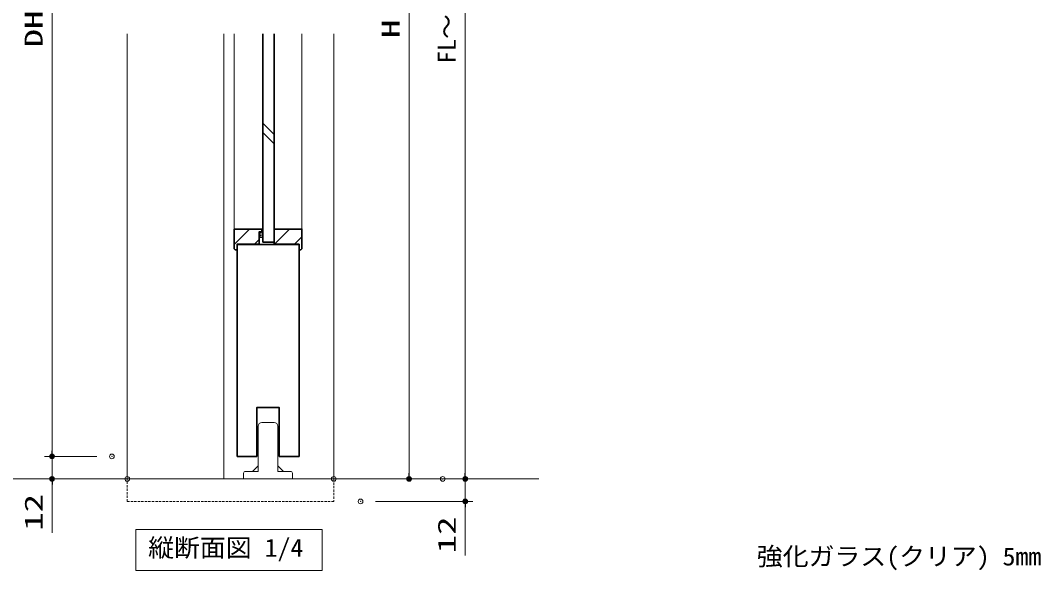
# Model space of a CAD drawing. Units: millimetres, scale not verified. Extents: x -1306 to 1306, y -607 to 607.
# Drawn here: x -689 to -146, y -117 to 176 of the extents above; entities that cross this region are included whole.
import ezdxf
from ezdxf.enums import TextEntityAlignment as Align

# ---------------------------------------------------------------- set-up
doc = ezdxf.new("R2010")
doc.units = ezdxf.units.MM
doc.header["$LTSCALE"] = 5
doc.header["$PDMODE"] = 32
doc.header["$PDSIZE"] = 2.5
doc.linetypes.add('USER2', pattern=[0.375, 0.25, -0.125])
for name, color, linetype, lineweight in [('0-1_線(黄)', 2, 'Continuous', 15), ('0-B_点線(水)', 6, 'USER2', 9), ('0-D_線(白)', 7, 'Continuous', 30), ('1-0_線(水)', 4, 'Continuous', 9), ('1-1_寸法線', 3, 'Continuous', 13), ('1-2_ハッチング', 6, 'Continuous', 9), ('1-4_DEFPOINTS', 7, 'Continuous', 5), ('1-5_0', 3, 'Continuous', 25), ('1-6_点線(黄)', 2, 'USER2', 15)]:
    doc.layers.add(name, color=color, linetype=linetype, lineweight=lineweight)
doc.styles.add('ＭＳ ゴシック', font='')
doc.styles.get('ＭＳ ゴシック').set_extended_font_data('MS Gothic')

# ---------------------------------------------------------------- blocks, each defined once
blk = doc.blocks.new('ｓｓ')
at = {"layer": '1-0_線(水)'}
for p, q in [((3773.92, 2885.92), (3806.42, 2885.92)), ((3816.42, 2875.92), (3816.42, 2755.92)), ((3763.92, 2770.92), (3748.92, 2755.92)), ((3816.42, 2770.92), (3831.42, 2755.92)), ((3816.42, 2755.92), (3850.17, 2755.92)), ((3855.17, 2750.92), (3855.17, 2735.92))]:
    blk.add_line(p, q, dxfattribs=at)
for points in [[(3730.17, 2755.92), (3763.92, 2755.92), (3763.92, 2875.92)], [(3855.17, 2735.92), (3725.17, 2735.92), (3725.17, 2750.92)]]:
    blk.add_lwpolyline(points, dxfattribs=at)
for centre, radius, start, end in [((3773.92, 2875.92), 10, 90, 180), ((3806.42, 2875.92), 10, 0, 90), ((3730.17, 2750.92), 5, 90, 180), ((3850.17, 2750.92), 5, 0, 90)]:
    blk.add_arc(centre, radius, start, end, dxfattribs=at)
blk = doc.blocks.new('_DOT')
at = {"layer": '1-5_0'}
blk.add_line((-2.5, 0), (-5, 0), dxfattribs=at)
for points in [[(0, 0), (-2.5, 0), (-2.48, 0.313)], [(0, 0), (-2.48, -0.313), (-2.5, 0)], [(0, 0), (-2.48, 0.313), (-2.421, 0.622)], [(0, 0), (-2.421, -0.622), (-2.48, -0.313)], [(0, 0), (-2.421, 0.622), (-2.324, 0.92)], [(0, 0), (-2.324, -0.92), (-2.421, -0.622)], [(0, 0), (-2.324, 0.92), (-2.191, 1.204)], [(0, 0), (-2.191, -1.204), (-2.324, -0.92)], [(0, 0), (-2.191, 1.204), (-2.023, 1.469)], [(0, 0), (-2.023, -1.469), (-2.191, -1.204)], [(0, 0), (-2.023, 1.469), (-1.822, 1.711)], [(0, 0), (-1.822, -1.711), (-2.023, -1.469)], [(0, 0), (-1.822, 1.711), (-1.594, 1.926)], [(0, 0), (-1.594, -1.926), (-1.822, -1.711)], [(0, 0), (-1.594, 1.926), (-1.34, 2.111)], [(0, 0), (-1.34, -2.111), (-1.594, -1.926)], [(0, 0), (-1.34, 2.111), (-1.064, 2.262)], [(0, 0), (-1.064, -2.262), (-1.34, -2.111)], [(0, 0), (-1.064, 2.262), (-0.773, 2.378)], [(0, 0), (-0.773, -2.378), (-1.064, -2.262)], [(0, 0), (-0.773, 2.378), (-0.468, 2.456)], [(0, 0), (-0.468, -2.456), (-0.773, -2.378)], [(0, 0), (-0.468, 2.456), (-0.157, 2.495)], [(0, 0), (-0.157, -2.495), (-0.468, -2.456)], [(0, 0), (-0.157, 2.495), (0.157, 2.495)], [(0, 0), (0.157, -2.495), (-0.157, -2.495)], [(0, 0), (0.157, 2.495), (0.468, 2.456)], [(0, 0), (0.468, 2.456), (0.773, 2.378)], [(0, 0), (0.773, 2.378), (1.064, 2.262)], [(0, 0), (1.064, 2.262), (1.34, 2.111)], [(0, 0), (1.34, 2.111), (1.594, 1.926)], [(0, 0), (1.594, 1.926), (1.822, 1.711)], [(0, 0), (1.822, 1.711), (2.023, 1.469)], [(0, 0), (2.023, 1.469), (2.191, 1.204)], [(0, 0), (2.191, 1.204), (2.324, 0.92)], [(0, 0), (2.324, 0.92), (2.421, 0.622)], [(0, 0), (2.421, 0.622), (2.48, 0.313)], [(0, 0), (2.48, 0.313), (2.5, 0)], [(0, 0), (0.468, -2.456), (0.157, -2.495)], [(0, 0), (0.773, -2.378), (0.468, -2.456)], [(0, 0), (1.064, -2.262), (0.773, -2.378)], [(0, 0), (1.34, -2.111), (1.064, -2.262)], [(0, 0), (1.594, -1.926), (1.34, -2.111)], [(0, 0), (1.822, -1.711), (1.594, -1.926)], [(0, 0), (2.023, -1.469), (1.822, -1.711)], [(0, 0), (2.191, -1.204), (2.023, -1.469)], [(0, 0), (2.324, -0.92), (2.191, -1.204)], [(0, 0), (2.421, -0.622), (2.324, -0.92)], [(0, 0), (2.48, -0.313), (2.421, -0.622)], [(0, 0), (2.5, 0), (2.48, -0.313)]]:
    blk.add_solid(points, dxfattribs=at)

msp = doc.modelspace()

# ---------------------------------------------------------------- linework, layer by layer
at = {"layer": '0-1_線(黄)'}
msp.add_line((-412.986, -67.813), (-1238.542, -67.813), dxfattribs=at)
msp.add_lwpolyline([(-627.644, -94.813), (-528.28, -94.813), (-528.28, -116.647), (-627.644, -116.647)], close=True, dxfattribs=at)
at = {"layer": '0-B_点線(水)'}
for p, q in [((-561.97, 63.318), (-559.87, 63.318)), ((-561.97, 62.693), (-559.87, 62.693)), ((-561.97, 62.068), (-559.87, 62.068)), ((-561.97, 61.443), (-559.87, 61.443)), ((-561.97, 60.818), (-559.87, 60.818))]:
    msp.add_line(p, q, dxfattribs=at)
at = {"layer": '0-D_線(白)'}
for p, q in [((-559.87, 58.184), (-559.87, 169.111)), ((-575.17, 54.684), (-574.67, 54.184)), ((-573.67, 56.934), (-573.67, -55.813)), ((-573.67, 56.934), (-540.67, 56.934)), ((-540.669, 56.934), (-540.669, -55.813)), ((-539.17, 54.684), (-539.67, 54.184)), ((-574.67, 54.184), (-573.67, 54.184)), ((-540.67, 54.184), (-539.67, 54.184))]:
    msp.add_line(p, q, dxfattribs=at)
for points in [[(-559.87, 58.184), (-553.87, 58.184), (-553.87, 169.111)], [(-560.47, 63.684), (-560.47, 65.184), (-575.17, 65.184), (-575.17, 54.684)], [(-560.47, 63.684), (-561.97, 63.684), (-561.97, 57.184)], [(-560.47, 63.684), (-561.97, 63.684), (-561.97, 60.684)], [(-539.17, 54.684), (-539.17, 65.184), (-553.87, 65.184), (-553.87, 57.184)], [(-573.67, 54.184), (-573.67, 57.184), (-561.97, 57.184)], [(-540.67, 54.184), (-540.67, 57.184), (-553.87, 57.184)], [(-573.67, -55.813), (-563.17, -55.813), (-563.17, -29.813), (-551.17, -29.813), (-551.17, -55.813), (-540.669, -55.813)]]:
    msp.add_lwpolyline(points, dxfattribs=at)
at = {"layer": '1-0_線(水)'}
for p, q in [((-632.17, 169.111), (-632.17, -67.813)), ((-580.67, 169.111), (-580.67, -67.813)), ((-575.17, 65.184), (-575.17, 169.111)), ((-539.17, 65.184), (-539.17, 169.111)), ((-522.17, 169.111), (-522.17, -67.813)), ((-553.87, 115.598), (-559.87, 121.598)), ((-553.87, 110.598), (-559.87, 116.598)), ((-561.97, 60.684), (-559.87, 60.684)), ((-560.47, 63.684), (-559.87, 63.684))]:
    msp.add_line(p, q, dxfattribs=at)
at = {"layer": '1-1_寸法線'}
for p, q in [((-452.17, 447.687), (-452.17, -64.813)), ((-482.051, 409.187), (-482.051, -64.813)), ((-672.17, 397.187), (-672.17, -52.813)), ((-672.17, -52.813), (-672.17, -49.813)), ((-648.342, -55.813), (-676.17, -55.813)), ((-648.342, -55.813), (-676.17, -55.813)), ((-672.17, -55.813), (-672.17, -67.813)), ((-452.17, -64.813), (-452.17, -61.813)), ((-640.17, -67.813), (-676.17, -67.813)), ((-514.17, -67.813), (-478.051, -67.813)), ((-456.176, -67.813), (-448.17, -67.813)), ((-456.176, -67.813), (-448.17, -67.813)), ((-452.17, -67.813), (-452.17, -79.813)), ((-672.17, -70.813), (-672.17, -96.574)), ((-499.926, -79.813), (-448.17, -79.813)), ((-452.17, -82.813), (-452.17, -108.574))]:
    msp.add_line(p, q, dxfattribs=at)
at = {"layer": '1-2_ハッチング'}
for p, q in [((-575.17, 57.003), (-566.988, 65.184)), ((-553.775, 57.184), (-545.775, 65.184)), ((-543.168, 57.184), (-539.17, 61.183)), ((-564.381, 57.184), (-561.97, 59.596))]:
    msp.add_line(p, q, dxfattribs=at)
at = {"layer": '1-4_DEFPOINTS'}
for p in [(-672.17, -55.813), (-640.342, -55.813), (-672.17, -67.813), (-632.17, -67.813), (-522.17, -67.813), (-482.051, -67.813), (-464.176, -67.813), (-452.17, -67.813), (-507.926, -79.813), (-452.17, -79.813)]:
    msp.add_point(p, dxfattribs=at)
at = {"layer": '1-6_点線(黄)'}
msp.add_lwpolyline([(-522.17, -67.813), (-522.17, -79.813), (-632.17, -79.813), (-632.17, -67.813)], dxfattribs=at)

# ---------------------------------------------------------------- block references
at = {"layer": '1-0_線(水)', "xscale": -0.2, "yscale": 0.2}
msp.add_blockref('ｓｓ', (200.865, -614.997), dxfattribs=at)
at = {"layer": '1-1_寸法線', "xscale": 0.6, "yscale": 0.6}
for p, rotation in [((-672.17, -55.813), 270), ((-672.17, -55.813), 270), ((-482.051, -67.813), 270), ((-452.17, -67.813), 270), ((-452.17, -67.813), 270), ((-672.17, -67.813), 90), ((-452.17, -79.813), 90)]:
    msp.add_blockref('_DOT', p, dxfattribs=dict(at, rotation=rotation))

# ---------------------------------------------------------------- texts
at = {"layer": '0-1_線(黄)', "style": 'ＭＳ ゴシック', "width": 1.05}
msp.add_text('縦断面図 1/4', height=9.621, dxfattribs=at).set_placement((-620.992, -112.191), align=Align.BOTTOM_LEFT)
at = {"layer": '1-1_寸法線', "style": 'ＭＳ ゴシック'}
msp.add_text('FL～天井下地', height=9.604, rotation=90, dxfattribs=at).set_placement((-454.319, 153.446), align=Align.BOTTOM_LEFT)
at = {"layer": '1-1_寸法線', "style": 'ＭＳ ゴシック', "width": 1.5}
for s, p in [('DH', (-674.319, 161.949)), ('H', (-484.201, 166.949)), ('12', (-674.319, -95.432)), ('12', (-454.319, -107.432))]:
    msp.add_text(s, height=9.604, rotation=90, dxfattribs=at).set_placement(p, align=Align.BOTTOM_LEFT)
at = {"layer": '1-1_寸法線', "style": 'ＭＳ ゴシック', "width": 1.05}
msp.add_text('強化ガラス(クリア) 5mm', height=9.621, dxfattribs=at).set_placement((-296.917, -116.788), align=Align.BOTTOM_LEFT)

doc.saveas('drawing.dxf')
